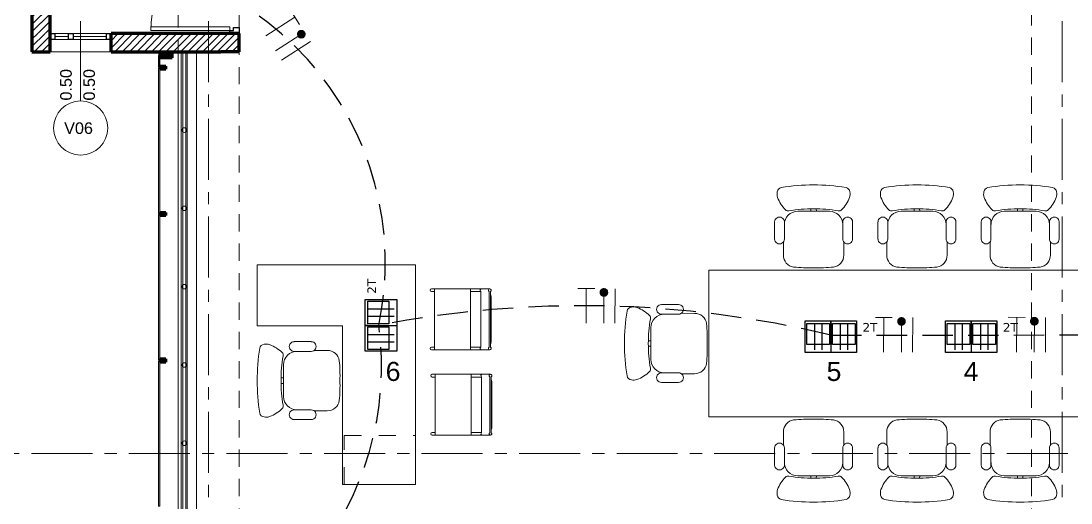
# Model space of a CAD drawing. Header units: inches. Extents: x -19 to 5698, y -728 to 92.
# Drawn here: x 192.78 to 201.39, y 34 to 37.95 of the extents above; entities that cross this region are included whole.
import ezdxf

# ---------------------------------------------------------------- set-up
doc = ezdxf.new("R2010")
doc.units = ezdxf.units.IN
doc.header["$MEASUREMENT"] = 0
doc.set_wipeout_variables(frame=1)
for name, pattern in [('HIDDEN', [0.375, 0.25, -0.125]), ('Hidden Line', [0.195611, 0.141111, -0.0545]), ('Punto & Raya', [0.65, 0.5, -0.075, 0, -0.075]), ('Rayas', [0.282222, 0.141111, -0.141111]), ('RAYITAS', [0.375, 0.25, -0.125]), ('Wipeout_Contour', [1, 0, -1])]:
    doc.linetypes.add(name, pattern=pattern)
doc.layers.get('0').update_dxf_attribs({"color": 61})
for name, color, linetype, lineweight in [('00 conduct tomacorr', 120, 'HIDDEN', 30), ('00 IE LUZ EMERGENCIA', 253, 'Continuous', 0), ('T-TECHO-E', 150, 'Continuous', 20), ('TOMACORRIENTE', 22, 'RAYITAS', 9)]:
    doc.layers.add(name, color=color, linetype=linetype, lineweight=lineweight)
for name, color, linetype in [('02 _ ARQ _ ALB _ Ejes Generales', 251, 'Continuous'), ('02 _ ARQ _ ALB _ Mobiliario', 7, 'Continuous'), ('02 _ ARQ _ ZON _ Espacio.3D', 7, 'Continuous'), ('08 _ STR _ EXT _ 07 Losa Aligerada', 7, 'Continuous'), ('08 _ STR _ EXT _ 09 Vigas', 251, 'Continuous'), ('Acabado - Muros', 7, 'Continuous'), ('Estructura - 04 MURO', 7, 'Continuous'), ('Interior - Escaleras & Barandillas', 7, 'Continuous'), ('Marcador - Secciones', 7, 'Continuous')]:
    doc.layers.add(name, color=color, linetype=linetype)
doc.styles.add('Annotative', font='arial.ttf')
doc.styles.add('Estilo_Generado_4', font='swisse.ttf')
pattern_1 = [(45, (185.00004, 1e-08), (-0.03005204, 0.03005204), [])]

# ---------------------------------------------------------------- blocks, each defined once
blk = doc.blocks.new('CAJA POP UP 6 MODULOS')
at = {"layer": '00 conduct tomacorr', "linetype": 'Continuous'}
for p, q in [((-0.095, -0.165), (-0.095, -0.0151)), ((-0.052, -0.165), (-0.052, -0.0151)), ((0.052, -0.165), (0.052, -0.0151)), ((0.095, -0.165), (0.095, -0.0151)), ((0, -0.165), (0, -0.18))]:
    blk.add_line(p, q, dxfattribs=at)
for points in [[(-0.147, 0), (0.147, 0), (0.147, -0.18), (-0.147, -0.18)], [(0, 0), (0.147, 0), (0.147, -0.18), (0, -0.18)]]:
    blk.add_lwpolyline(points, close=True, dxfattribs=at)
for points in [[(-0.138, -0.045), (-0.009, -0.045), (-0.009, -0.165), (-0.138, -0.165), (-0.138, -0.045)], [(0.009, -0.045), (0.138, -0.045), (0.138, -0.165), (0.009, -0.165), (0.009, -0.045)]]:
    blk.add_lwpolyline(points, dxfattribs=at)
at = {"color": 1, "insert": (-0.1807, -0.168), "char_height": 0.05, "attachment_point": 1, "rotation": 180}
blk.add_mtext_dynamic_manual_height_columns('{\\fVerdana|b0|i0|c0|p34;2T}', width=0.000481, gutter_width=0.1561, heights=[0], dxfattribs=at)
blk = doc.blocks.new('a')
at = {"layer": 'TOMACORRIENTE', "ltscale": 0.05}
h = blk.add_hatch(color=4, dxfattribs=at)
edge = h.paths.add_edge_path()
edge.add_arc((0, 0.0752), 0.0211, 0, 360)
at = {"layer": 'TOMACORRIENTE', "color": 4}
for p, q in [((-0.1455, 0.0963), (-0.0515, 0.0963)), ((-0.0985, 0.0963), (-0.0985, -0.0966)), ((0, 0.0963), (0, -0.0963)), ((0.0623, -0.0963), (0.0623, 0.0963))]:
    blk.add_line(p, q, dxfattribs=at)
blk.add_circle((0, 0.0752), 0.0211, dxfattribs=at)
blk = doc.blocks.new('CABLE 3FACE')
at = {"layer": 'T-TECHO-E', "rotation": 59.94170052614085}
blk.add_blockref('a', (0, 0), dxfattribs=at)

msp = doc.modelspace()

# ---------------------------------------------------------------- hatches: boundary and pattern name
at = {"layer": 'Acabado - Muros', "linetype": 'Continuous', "lineweight": 9}
for points in [[(193.91, 37.67), (193.91, 37.575), (193.92, 37.575), (193.92, 37.67)], [(193.91, 37.565), (193.91, 36.375), (193.92, 36.375), (193.92, 37.565)], [(193.91, 36.365), (193.91, 35.175), (193.92, 35.175), (193.92, 36.365)], [(193.91, 35.165), (193.91, 33.975), (193.92, 33.975), (193.92, 35.165)]]:
    msp.add_hatch(color=250, dxfattribs=at).paths.add_polyline_path(points)
at = {"layer": 'Acabado - Muros', "linetype": 'Continuous', "lineweight": 0}
for points in [[(194.02, 37.65), (194.02, 37.7), (193.92, 37.7), (193.92, 37.65)], [(193.97, 37.5825), (193.92, 37.5825), (193.92, 37.5575), (193.97, 37.5575)], [(193.97, 36.3825), (193.92, 36.3825), (193.92, 36.3575), (193.97, 36.3575)], [(193.97, 35.1825), (193.92, 35.1825), (193.92, 35.1575), (193.97, 35.1575)]]:
    msp.add_hatch(color=254, dxfattribs=at).paths.add_polyline_path(points)

# ---------------------------------------------------------------- linework, layer by layer
at = {"layer": '00 conduct tomacorr'}
msp.add_line((199.424, 35.3775), (201.629, 35.3793), dxfattribs=at)
msp.add_arc((197.3846, 26.8873), 8.7316, 76.49291, 101.02388, dxfattribs=at)
at = {"layer": '02 _ ARQ _ ALB _ Ejes Generales', "color": 251, "linetype": 'Punto & Raya', "lineweight": 13, "true_color": 0x636466}
msp.add_line((201.32, 3.05), (201.32, 44.9), dxfattribs=at)
at = {"layer": '02 _ ARQ _ ALB _ Mobiliario', "color": 175, "linetype": 'Continuous', "lineweight": 13}
for p, q in [((199.1513, 36.3926), (199.2816, 36.3926)), ((199.259, 36.3926), (199.2594, 36.4131)), ((199.412, 36.3926), (199.2816, 36.3926)), ((199.3043, 36.3926), (199.3039, 36.4131)), ((199.9989, 36.3926), (200.1293, 36.3926)), ((200.1066, 36.3926), (200.107, 36.4131)), ((200.2597, 36.3926), (200.1293, 36.3926)), ((200.1519, 36.3926), (200.1516, 36.4131)), ((200.846, 36.3926), (200.9764, 36.3926)), ((200.9537, 36.3926), (200.9541, 36.4131)), ((201.1067, 36.3926), (200.9764, 36.3926)), ((200.999, 36.3926), (200.9986, 36.4131)), ((198.9623, 36.1654), (198.9623, 36.3055)), ((199.0421, 36.1654), (199.0421, 36.3058)), ((199.5211, 36.1654), (199.5211, 36.3058)), ((199.601, 36.1654), (199.601, 36.3055)), ((199.8099, 36.1654), (199.8099, 36.3055)), ((199.8898, 36.1654), (199.8898, 36.3058)), ((200.3688, 36.1654), (200.3688, 36.3058)), ((200.4487, 36.1654), (200.4487, 36.3055)), ((200.657, 36.1654), (200.657, 36.3055)), ((200.7368, 36.1654), (200.7368, 36.3058)), ((201.2159, 36.1654), (201.2159, 36.3058)), ((201.2957, 36.1654), (201.2957, 36.3055)), ((199.0345, 36.0338), (199.0339, 36.1411)), ((199.5288, 36.0338), (199.5293, 36.1411)), ((199.8822, 36.0338), (199.8816, 36.1411)), ((200.3764, 36.0338), (200.377, 36.1411)), ((200.7292, 36.0338), (200.7287, 36.1411)), ((201.2235, 36.0338), (201.2241, 36.1411)), ((198.1742, 35.6284), (198.0341, 35.6284)), ((198.1742, 35.5486), (198.0338, 35.5486)), ((198.3058, 35.5562), (198.1985, 35.5568)), ((197.9469, 35.4394), (197.9469, 35.3091)), ((195.1617, 35.3242), (195.0215, 35.3242)), ((197.9469, 35.3317), (197.9265, 35.3313)), ((197.9469, 35.1787), (197.9469, 35.3091)), ((195.1617, 35.2444), (195.0213, 35.2444)), ((195.2932, 35.252), (195.186, 35.2526)), ((197.9469, 35.2864), (197.9265, 35.2868)), ((194.9344, 35.1352), (194.9344, 35.0049)), ((198.1742, 35.0695), (198.0338, 35.0695)), ((198.3058, 35.0619), (198.1985, 35.0614)), ((194.9344, 35.0275), (194.9139, 35.0271)), ((194.9344, 34.9822), (194.9139, 34.9826)), ((194.9344, 34.8745), (194.9344, 35.0049)), ((198.1742, 34.9897), (198.0341, 34.9897)), ((195.1617, 34.7654), (195.0213, 34.7654)), ((195.2932, 34.7577), (195.186, 34.7572)), ((195.1617, 34.6855), (195.0215, 34.6855)), ((199.0345, 34.5843), (199.0339, 34.4771)), ((199.5288, 34.5843), (199.5293, 34.4771)), ((199.8822, 34.5843), (199.8816, 34.4771)), ((200.3764, 34.5843), (200.377, 34.4771)), ((200.7292, 34.5843), (200.7287, 34.4771)), ((201.2235, 34.5843), (201.2241, 34.4771)), ((198.9623, 34.4528), (198.9623, 34.3126)), ((199.0421, 34.4528), (199.0421, 34.3124)), ((199.5211, 34.4528), (199.5211, 34.3124)), ((199.601, 34.4528), (199.601, 34.3126)), ((199.8099, 34.4528), (199.8099, 34.3126)), ((199.8898, 34.4528), (199.8898, 34.3124)), ((200.3688, 34.4528), (200.3688, 34.3124)), ((200.4487, 34.4528), (200.4487, 34.3126)), ((200.657, 34.4528), (200.657, 34.3126)), ((200.7368, 34.4528), (200.7368, 34.3124)), ((201.2159, 34.4528), (201.2159, 34.3124)), ((201.2957, 34.4528), (201.2957, 34.3126)), ((199.1513, 34.2255), (199.2816, 34.2255)), ((199.259, 34.2255), (199.2594, 34.205)), ((199.412, 34.2255), (199.2816, 34.2255)), ((199.3043, 34.2255), (199.3039, 34.205)), ((199.9989, 34.2255), (200.1293, 34.2255)), ((200.1066, 34.2255), (200.107, 34.205)), ((200.2597, 34.2255), (200.1293, 34.2255)), ((200.1519, 34.2255), (200.1516, 34.205)), ((200.846, 34.2255), (200.9764, 34.2255)), ((200.9537, 34.2255), (200.9541, 34.205)), ((201.1067, 34.2255), (200.9764, 34.2255)), ((200.999, 34.2255), (200.9986, 34.205))]:
    msp.add_line(p, q, dxfattribs=at)
at = {"layer": '02 _ ARQ _ ALB _ Mobiliario', "color": 175, "linetype": 'Rayas', "lineweight": 13}
for p, q in [((195.4329, 34.1549), (195.4329, 34.5549)), ((195.4329, 34.5549), (196.0179, 34.5549))]:
    msp.add_line(p, q, dxfattribs=at)
at = {"layer": '02 _ ARQ _ ALB _ Mobiliario', "color": 175, "linetype": 'Continuous', "lineweight": 13, "flags": 128}
for points in [[(196.0179, 35.9549), (196.0179, 34.1549), (195.4179, 34.1549), (195.4179, 35.4549), (194.7179, 35.4549), (194.7179, 35.9549)], [(202.8223, 35.9091), (198.4223, 35.9091), (198.4223, 34.7091), (202.8223, 34.7091)], [(196.1714, 35.2569), (196.4675, 35.2569), (196.4675, 35.2796), (196.4675, 35.7342), (196.4675, 35.7569), (196.1714, 35.7569), (196.1714, 35.7342), (196.1714, 35.2796)], [(196.1771, 34.557), (196.4732, 34.557), (196.4732, 34.5797), (196.4732, 35.0343), (196.4732, 35.057), (196.1771, 35.057), (196.1771, 35.0343), (196.1771, 34.5797)]]:
    msp.add_lwpolyline(points, close=True, dxfattribs=at)
for points in [[(196.1714, 35.7342), (196.1714, 35.7569), (196.1488, 35.7569, 1), (196.1488, 35.7342)], [(196.5582, 35.7569), (196.4675, 35.7569), (196.4675, 35.7342), (196.5529, 35.7342), (196.5529, 35.7357, -0.726065)], [(196.6207, 35.7357, -0.726065), (196.626, 35.7569), (196.5582, 35.7569, 0.726065), (196.5529, 35.7357), (196.5529, 35.2781, 0.726065), (196.5582, 35.2569), (196.626, 35.2569, -0.726065), (196.6207, 35.2781)], [(196.6314, 35.7357, 0.726065), (196.626, 35.7569, 0.726065), (196.6207, 35.7357), (196.6207, 35.2781, 0.726065), (196.626, 35.2569, 0.726065), (196.6314, 35.2781)], [(196.6314, 35.7129), (196.6314, 35.3009, 0.111387), (196.6374, 35.3275), (196.6374, 35.6863, 0.111387)], [(196.1714, 35.2569), (196.1714, 35.2796), (196.1488, 35.2796, 1), (196.1488, 35.2569)], [(196.5582, 35.2569, -0.726065), (196.5529, 35.2781), (196.5529, 35.2796), (196.4675, 35.2796), (196.4675, 35.2569)], [(196.1771, 35.0343), (196.1771, 35.057), (196.1544, 35.057, 1), (196.1544, 35.0343)], [(196.5639, 35.057), (196.4732, 35.057), (196.4732, 35.0343), (196.5585, 35.0343), (196.5585, 35.0358, -0.726065)], [(196.6263, 35.0358, -0.726065), (196.6317, 35.057), (196.5639, 35.057, 0.726065), (196.5585, 35.0358), (196.5585, 34.5782, 0.726065), (196.5639, 34.557), (196.6317, 34.557, -0.726065), (196.6263, 34.5782)], [(196.6371, 35.0358, 0.726065), (196.6317, 35.057, 0.726065), (196.6263, 35.0358), (196.6263, 34.5782, 0.726065), (196.6317, 34.557, 0.726065), (196.6371, 34.5782)], [(196.6371, 35.0129), (196.6371, 34.601, 0.111387), (196.6431, 34.6276), (196.6431, 34.9864, 0.111387)], [(196.1771, 34.557), (196.1771, 34.5797), (196.1544, 34.5797, 1), (196.1544, 34.557)], [(196.5639, 34.557, -0.726065), (196.5585, 34.5782), (196.5585, 34.5797), (196.4732, 34.5797), (196.4732, 34.557)]]:
    msp.add_lwpolyline(points, format="xyb", close=True, dxfattribs=at)
at = {"layer": '02 _ ARQ _ ALB _ Mobiliario', "color": 175, "linetype": 'Continuous', "lineweight": 13}
for centre, major_axis, start_param, end_param in [((199.2812, 34.8954), (0, 1.7134), 6.282956, 6.439399), ((199.282, 34.8954), (0, 1.7134), 6.126972, 6.283414), ((200.1289, 34.8954), (0, 1.7134), 6.282956, 6.439399), ((200.1297, 34.8954), (0, 1.7134), 6.126972, 6.283414), ((200.976, 34.8954), (0, 1.7134), 6.282956, 6.439399), ((200.9768, 34.8954), (0, 1.7134), 6.126972, 6.283414), ((199.0558, 36.5335), (0, 0.0744), 1.316199, 1.942315), ((199.0256, 36.5472), (0, 0.0419), 0.242579, 1.449866), ((199.5377, 36.5472), (0, 0.0419), 4.833319, 6.040606), ((199.5074, 36.5335), (0, 0.0744), 4.340871, 4.966987), ((199.9035, 36.5335), (0, 0.0744), 1.316199, 1.942315), ((199.8732, 36.5472), (0, 0.0419), 0.242579, 1.449866), ((200.3854, 36.5472), (0, 0.0419), 4.833319, 6.040606), ((200.3551, 36.5335), (0, 0.0744), 4.340871, 4.966987), ((200.7505, 36.5335), (0, 0.0744), 1.316199, 1.942315), ((200.7203, 36.5472), (0, 0.0419), 0.242579, 1.449866), ((201.2324, 36.5472), (0, 0.0419), 4.833319, 6.040606), ((201.2022, 36.5335), (0, 0.0744), 4.340871, 4.966987), ((199.2565, 36.6071), (0, 0.2887), 1.926573, 2.351051), ((199.3067, 36.6071), (0, 0.2887), 3.932134, 4.356613), ((200.1042, 36.6071), (0, 0.2887), 1.926573, 2.351051), ((200.1544, 36.6071), (0, 0.2887), 3.932134, 4.356613), ((200.9513, 36.6071), (0, 0.2887), 1.926573, 2.351051), ((201.0015, 36.6071), (0, 0.2887), 3.932134, 4.356613), ((199.0022, 36.3055), (0, 0.04), 4.712389, 7.853982), ((199.1513, 36.2831), (0, 0.1095), 0, 1.570796), ((199.0726, 36.4238), (0, 0.0287), 2.3326, 3.380474), ((199.2757, 35.2916), (0, 1.1218), 6.277925, 6.459683), ((199.2875, 35.2916), (0, 1.1218), 6.106688, 6.288446), ((199.412, 36.2831), (0, 0.1095), 4.712389, 6.283185), ((199.4906, 36.4238), (0, 0.0287), 2.902712, 3.950586), ((199.5611, 36.3055), (0, 0.04), 4.712389, 7.853982), ((199.8499, 36.3055), (0, 0.04), 4.712389, 7.853982), ((199.9989, 36.2831), (0, 0.1095), 0, 1.570796), ((199.9203, 36.4238), (0, 0.0287), 2.3326, 3.380474), ((200.1234, 35.2916), (0, 1.1218), 6.277925, 6.459683), ((200.1352, 35.2916), (0, 1.1218), 6.106688, 6.288446), ((200.2597, 36.2831), (0, 0.1095), 4.712389, 6.283185), ((200.3383, 36.4238), (0, 0.0287), 2.902712, 3.950586), ((200.4087, 36.3055), (0, 0.04), 4.712389, 7.853982), ((200.6969, 36.3055), (0, 0.04), 4.712389, 7.853982), ((200.846, 36.2831), (0, 0.1095), 0, 1.570796), ((200.7674, 36.4238), (0, 0.0287), 2.3326, 3.380474), ((200.9705, 35.2916), (0, 1.1218), 6.277925, 6.459683), ((200.9823, 35.2916), (0, 1.1218), 6.106688, 6.288446), ((201.1067, 36.2831), (0, 0.1095), 4.712389, 6.283185), ((201.1854, 36.4238), (0, 0.0287), 2.902712, 3.950586), ((201.2558, 36.3055), (0, 0.04), 4.712389, 7.853982), ((199.0022, 36.1654), (0, 0.04), 1.570796, 4.712389), ((199.5611, 36.1654), (0, 0.04), 1.570796, 4.712389), ((199.8499, 36.1654), (0, 0.04), 1.570796, 4.712389), ((200.4087, 36.1654), (0, 0.04), 1.570796, 4.712389), ((200.6969, 36.1654), (0, 0.04), 1.570796, 4.712389), ((201.2558, 36.1654), (0, 0.04), 1.570796, 4.712389), ((199.1311, 36.0317), (0, 0.097), 1.549364, 3.007057), ((199.4321, 36.0317), (0, 0.097), 3.276129, 4.733821), ((199.9788, 36.0317), (0, 0.097), 1.549364, 3.007057), ((200.2798, 36.0317), (0, 0.097), 3.276129, 4.733821), ((200.8259, 36.0317), (0, 0.097), 1.549364, 3.007057), ((201.1269, 36.0317), (0, 0.097), 3.276129, 4.733821), ((199.2409, 37.1456), (0, 1.2162), 3.040183, 3.175182), ((199.3223, 37.1456), (0, 1.2162), 3.108003, 3.243002), ((200.0886, 37.1456), (0, 1.2162), 3.040183, 3.175182), ((200.17, 37.1456), (0, 1.2162), 3.108003, 3.243002), ((200.9357, 37.1456), (0, 1.2162), 3.040183, 3.175182), ((201.0171, 37.1456), (0, 1.2162), 3.108003, 3.243002), ((199.4442, 35.3095), (1.7134, 0), 2.985379, 3.141822), ((197.7924, 35.5651), (0.0419, 0), 1.691727, 2.899013), ((197.806, 35.5349), (0.0744, 0), 1.199278, 1.825394), ((197.7325, 35.3342), (0.2887, 0), 0.790542, 1.21502), ((198.0341, 35.5885), (0.04, 0), 1.570796, 4.712389), ((198.1742, 35.5885), (0.04, 0), 4.712389, 7.853982), ((199.048, 35.315), (1.1218, 0), 2.965095, 3.146853), ((197.9158, 35.5181), (0.0287, 0), 6.044304, 7.092178), ((198.0564, 35.4394), (0.1095, 0), 1.570796, 3.141593), ((198.3078, 35.4596), (0.097, 0), 0.134536, 1.592229), ((197.194, 35.3498), (1.2162, 0), 6.249596, 6.384595), ((195.0215, 35.2843), (0.04, 0), 1.570796, 4.712389), ((195.1617, 35.2843), (0.04, 0), 4.712389, 7.853982), ((199.4442, 35.3087), (1.7134, 0), 3.141364, 3.297806), ((199.048, 35.3032), (1.1218, 0), 3.136332, 3.31809), ((197.194, 35.2684), (1.2162, 0), 6.181776, 6.316775), ((196.4316, 35.0053), (1.7134, 0), 2.985379, 3.141822), ((194.7798, 35.2609), (0.0419, 0), 1.691727, 2.899013), ((194.7935, 35.2307), (0.0744, 0), 1.199278, 1.825394), ((194.7199, 35.03), (0.2887, 0), 0.790542, 1.21502), ((194.9032, 35.2139), (0.0287, 0), 6.044304, 7.092178), ((195.0439, 35.1352), (0.1095, 0), 1.570796, 3.141593), ((195.2953, 35.1554), (0.097, 0), 0.134536, 1.592229), ((196.0354, 35.0108), (1.1218, 0), 2.965095, 3.146853), ((194.1814, 35.0456), (1.2162, 0), 6.249596, 6.384595), ((198.0564, 35.1787), (0.1095, 0), 3.141593, 4.712389), ((198.3078, 35.1586), (0.097, 0), 4.690957, 6.148649), ((197.7325, 35.284), (0.2887, 0), 5.068165, 5.492644), ((197.9158, 35.1001), (0.0287, 0), 5.474192, 6.522066), ((198.0341, 35.0296), (0.04, 0), 1.570796, 4.712389), ((198.1742, 35.0296), (0.04, 0), 4.712389, 7.853982), ((196.4316, 35.0045), (1.7134, 0), 3.141364, 3.297806), ((196.0354, 34.999), (1.1218, 0), 3.136332, 3.31809), ((194.1814, 34.9642), (1.2162, 0), 6.181776, 6.316775), ((197.7924, 35.053), (0.0419, 0), 3.384172, 4.591459), ((197.806, 35.0832), (0.0744, 0), 4.457791, 5.083907), ((194.9032, 34.7959), (0.0287, 0), 5.474192, 6.522066), ((195.0439, 34.8745), (0.1095, 0), 3.141593, 4.712389), ((195.2953, 34.8544), (0.097, 0), 4.690957, 6.148649), ((194.7798, 34.7488), (0.0419, 0), 3.384172, 4.591459), ((194.7935, 34.7791), (0.0744, 0), 4.457791, 5.083907), ((194.7199, 34.9798), (0.2887, 0), 5.068165, 5.492644), ((195.0215, 34.7254), (0.04, 0), 1.570796, 4.712389), ((195.1617, 34.7254), (0.04, 0), 4.712389, 7.853982), ((199.1311, 34.5864), (0, 0.097), 0.134536, 1.592229), ((199.2409, 33.4725), (0, 1.2162), 6.249596, 6.384595), ((199.3223, 33.4725), (0, 1.2162), 6.181776, 6.316775), ((199.4321, 34.5864), (0, 0.097), 4.690957, 6.148649), ((199.9788, 34.5864), (0, 0.097), 0.134536, 1.592229), ((200.0886, 33.4725), (0, 1.2162), 6.249596, 6.384595), ((200.17, 33.4725), (0, 1.2162), 6.181776, 6.316775), ((200.2798, 34.5864), (0, 0.097), 4.690957, 6.148649), ((200.8259, 34.5864), (0, 0.097), 0.134536, 1.592229), ((200.9357, 33.4725), (0, 1.2162), 6.249596, 6.384595), ((201.0171, 33.4725), (0, 1.2162), 6.181776, 6.316775), ((201.1269, 34.5864), (0, 0.097), 4.690957, 6.148649), ((199.0022, 34.4528), (0, 0.04), 4.712389, 7.853982), ((199.5611, 34.4528), (0, 0.04), 4.712389, 7.853982), ((199.8499, 34.4528), (0, 0.04), 4.712389, 7.853982), ((200.4087, 34.4528), (0, 0.04), 4.712389, 7.853982), ((200.6969, 34.4528), (0, 0.04), 4.712389, 7.853982), ((201.2558, 34.4528), (0, 0.04), 4.712389, 7.853982), ((199.0022, 34.3126), (0, 0.04), 1.570796, 4.712389), ((199.1513, 34.335), (0, 0.1095), 1.570796, 3.141593), ((199.412, 34.335), (0, 0.1095), 3.141593, 4.712389), ((199.5611, 34.3126), (0, 0.04), 1.570796, 4.712389), ((199.8499, 34.3126), (0, 0.04), 1.570796, 4.712389), ((199.9989, 34.335), (0, 0.1095), 1.570796, 3.141593), ((200.2597, 34.335), (0, 0.1095), 3.141593, 4.712389), ((200.4087, 34.3126), (0, 0.04), 1.570796, 4.712389), ((200.6969, 34.3126), (0, 0.04), 1.570796, 4.712389), ((200.846, 34.335), (0, 0.1095), 1.570796, 3.141593), ((201.1067, 34.335), (0, 0.1095), 3.141593, 4.712389), ((201.2558, 34.3126), (0, 0.04), 1.570796, 4.712389), ((199.2565, 34.011), (0, 0.2887), 0.790542, 1.21502), ((199.0726, 34.1944), (0, 0.0287), 6.044304, 7.092178), ((199.2757, 35.3266), (0, 1.1218), 2.965095, 3.146853), ((199.2875, 35.3266), (0, 1.1218), 3.136332, 3.31809), ((199.4906, 34.1944), (0, 0.0287), 5.474192, 6.522066), ((199.3067, 34.011), (0, 0.2887), 5.068165, 5.492644), ((200.1042, 34.011), (0, 0.2887), 0.790542, 1.21502), ((199.9203, 34.1944), (0, 0.0287), 6.044304, 7.092178), ((200.1234, 35.3266), (0, 1.1218), 2.965095, 3.146853), ((200.1352, 35.3266), (0, 1.1218), 3.136332, 3.31809), ((200.3383, 34.1944), (0, 0.0287), 5.474192, 6.522066), ((200.1544, 34.011), (0, 0.2887), 5.068165, 5.492644), ((200.9513, 34.011), (0, 0.2887), 0.790542, 1.21502), ((200.7674, 34.1944), (0, 0.0287), 6.044304, 7.092178), ((200.9705, 35.3266), (0, 1.1218), 2.965095, 3.146853), ((200.9823, 35.3266), (0, 1.1218), 3.136332, 3.31809), ((201.1854, 34.1944), (0, 0.0287), 5.474192, 6.522066), ((201.0015, 34.011), (0, 0.2887), 5.068165, 5.492644), ((199.0558, 34.0846), (0, 0.0744), 1.199278, 1.825394), ((199.5074, 34.0846), (0, 0.0744), 4.457791, 5.083907), ((199.9035, 34.0846), (0, 0.0744), 1.199278, 1.825394), ((200.3551, 34.0846), (0, 0.0744), 4.457791, 5.083907), ((200.7505, 34.0846), (0, 0.0744), 1.199278, 1.825394), ((201.2022, 34.0846), (0, 0.0744), 4.457791, 5.083907), ((199.0256, 34.0709), (0, 0.0419), 1.691727, 2.899013), ((199.2812, 35.7227), (0, 1.7134), 2.985379, 3.141822), ((199.282, 35.7227), (0, 1.7134), 3.141364, 3.297806), ((199.5377, 34.0709), (0, 0.0419), 3.384172, 4.591459), ((199.8732, 34.0709), (0, 0.0419), 1.691727, 2.899013), ((200.1289, 35.7227), (0, 1.7134), 2.985379, 3.141822), ((200.1297, 35.7227), (0, 1.7134), 3.141364, 3.297806), ((200.3854, 34.0709), (0, 0.0419), 3.384172, 4.591459), ((200.7203, 34.0709), (0, 0.0419), 1.691727, 2.899013), ((200.976, 35.7227), (0, 1.7134), 2.985379, 3.141822), ((200.9768, 35.7227), (0, 1.7134), 3.141364, 3.297806), ((201.2324, 34.0709), (0, 0.0419), 3.384172, 4.591459)]:
    msp.add_ellipse(centre, major_axis=major_axis, ratio=0.996858, start_param=start_param, end_param=end_param, dxfattribs=at)
at = {"layer": '02 _ ARQ _ ZON _ Espacio.3D', "color": 9, "linetype": 'Continuous', "lineweight": 5, "flags": 128}
msp.add_lwpolyline([(194.57, 37.85), (194.57, 38.55), (194.42, 38.55), (194.42, 39), (194.07, 39), (194.07, 40.95), (193.0201, 40.95), (193.0201, 37.85)], close=True, dxfattribs=at)
at = {"layer": '02 _ ARQ _ ZON _ Espacio.3D', "color": 254, "linetype": 'Continuous', "lineweight": 0, "flags": 128}
msp.add_lwpolyline([(201.07, 31.0002), (205.02, 31), (205.02, 39), (201.0699, 39), (201.0698, 39.7505), (196.27, 39.7505), (196.2701, 39.4), (194.57, 39.4), (194.57, 37.7), (194.22, 37.7), (194.22, 33.75), (193.32, 33.75), (193.32, 29.75), (194.07, 29.75), (194.07, 30.7), (194.57, 30.7), (194.57, 30.2), (195.07, 30.2), (195.07, 29.75), (201.07, 29.75)], close=True, dxfattribs=at)
at = {"layer": '08 _ STR _ EXT _ 07 Losa Aligerada', "color": 7, "linetype": 'Rayas', "lineweight": 18, "flags": 128}
msp.add_lwpolyline([(193.22, 11.97, 1.049431), (198.7937, 6.3), (209.6003, 6.3), (209.6003, 6.2005), (214.7981, 6.2005), (214.7981, 7.2), (222.07, 7.2), (222.07, 5.6637), (223.2699, 5.6637), (223.2699, 4.2), (228.3699, 4.2), (228.3699, 5.6637), (229.57, 5.6637), (229.57, 7.2), (236.57, 7.2), (236.57, 14.9999), (236.57, 15.1499), (236.57, 15.1499), (236.57, 15.7999), (236.57, 15.7999), (236.57, 18.1001), (236.57, 20.35), (234.07, 20.35), (231.67, 20.35), (231.67, 22.35), (231.67, 22.6), (231.67, 24.5), (231.67, 24.75), (231.67, 26.75), (236.57, 26.75), (236.57, 29.7), (236.57, 35.2005), (236.57, 39.9), (228.67, 39.9), (223.5529, 39.9), (223.5529, 40.9), (218.9324, 40.9), (218.9324, 39.9), (208.37, 39.9), (208.37, 41.4352), (207.42, 41.4352), (207.42, 42.9), (202.22, 42.9), (202.22, 41.4352), (201.2699, 41.4352), (201.2699, 39.9), (196.2701, 39.9), (196.2701, 41.1), (192.8701, 41.1), (192.8701, 37.7), (194.07, 37.7), (194.07, 33.9), (193.17, 33.9), (193.17, 21.2663), (193.22, 21.2663)], format="xyb", close=True, dxfattribs=at)
at = {"layer": '08 _ STR _ EXT _ 07 Losa Aligerada', "color": 7, "linetype": 'Continuous', "lineweight": 18, "flags": 128}
msp.add_lwpolyline([(208.37, 42.6544), (207.42, 42.6544), (207.42, 42.9), (202.22, 42.9), (202.22, 42.6544), (201.2699, 42.6544), (201.2699, 39.9), (196.1201, 39.9), (196.1201, 40.95), (193.0201, 40.95), (193.0201, 37.7), (194.1639, 37.7), (194.1639, 33.9), (193.17, 33.9), (193.17, 23.8932), (193.17, 6.3), (212.718, 6.3)], dxfattribs=at)
at = {"layer": '08 _ STR _ EXT _ 09 Vigas', "color": 251, "linetype": 'Hidden Line', "lineweight": 13, "true_color": 0x636466}
msp.add_line((201.07, 30.2), (201.07, 39.4), dxfattribs=at)
at = {"layer": 'Acabado - Muros', "color": 7, "linetype": 'Continuous', "lineweight": 60}
for p, q in [((194.02, 37.7), (193.92, 37.7)), ((193.92, 37.7), (193.92, 37.65)), ((194.02, 37.65), (193.92, 37.65)), ((194.02, 37.7), (194.02, 37.65)), ((193.92, 37.5825), (193.92, 37.5575)), ((193.97, 37.5825), (193.92, 37.5825)), ((193.97, 37.5575), (193.92, 37.5575)), ((193.97, 37.5825), (193.97, 37.5575)), ((193.92, 36.3825), (193.92, 36.3575)), ((193.97, 36.3825), (193.92, 36.3825)), ((193.97, 36.3575), (193.92, 36.3575)), ((193.97, 36.3825), (193.97, 36.3575)), ((193.92, 35.1825), (193.92, 35.1575)), ((193.97, 35.1825), (193.92, 35.1825)), ((193.97, 35.1575), (193.92, 35.1575)), ((193.97, 35.1825), (193.97, 35.1575))]:
    msp.add_line(p, q, dxfattribs=at)
at = {"layer": 'Acabado - Muros', "color": 7, "linetype": 'Continuous', "lineweight": 13, "flags": 128}
for points in [[(193.91, 37.67), (193.92, 37.67), (193.92, 37.575), (193.91, 37.575)], [(193.91, 37.565), (193.92, 37.565), (193.92, 36.375), (193.91, 36.375)], [(193.91, 36.365), (193.92, 36.365), (193.92, 35.175), (193.91, 35.175)], [(193.91, 35.165), (193.92, 35.165), (193.92, 33.975), (193.91, 33.975)]]:
    msp.add_lwpolyline(points, close=True, dxfattribs=at)
at = {"layer": 'Estructura - 04 MURO', "color": 165, "linetype": 'Continuous', "lineweight": 15}
for p, q in [((193.2701, 37.2969), (193.2701, 37.95)), ((194.495, 37.905), (193.845, 37.905)), ((193.845, 37.905), (193.845, 37.875))]:
    msp.add_line(p, q, dxfattribs=at)
at = {"layer": 'Estructura - 04 MURO', "color": 165, "linetype": 'Continuous', "lineweight": 25}
for p, q in [((194.525, 37.9), (194.57, 37.9)), ((193.1713, 37.8), (193.1713, 37.85)), ((193.1713, 37.85), (193.1901, 37.85)), ((193.1901, 37.85), (193.2088, 37.85)), ((193.2088, 37.85), (193.2088, 37.8)), ((193.1901, 37.8), (193.1713, 37.8)), ((193.2088, 37.8), (193.1901, 37.8))]:
    msp.add_line(p, q, dxfattribs=at)
at = {"layer": 'Estructura - 04 MURO', "color": 251, "linetype": 'Continuous', "lineweight": 13, "flags": 128}
msp.add_lwpolyline([(193.0481, 37.075, 1), (193.492, 37.075, 1)], format="xyb", close=True, dxfattribs=at)

# ---------------------------------------------------------------- block references
at = {"layer": '00 conduct tomacorr'}
for name, p, xscale, yscale, zscale, rotation in [('CABLE 3FACE', (194.9868, 37.7841), 1.47256122672843, 1.47256122672843, 1.47256122672843, 242.6176175095746), ('CAJA POP UP 6 MODULOS', (195.8625, 35.4578), 1.432830642179531, 1.432830642179531, 1.432830642179531, 269.9999999999999), ('CABLE 3FACE', (197.5615, 35.6171), 1.47256122672843, 1.47256122672843, 1.47256122672843, 299.7894777823319), ('CABLE 3FACE', (200.0022, 35.3795, 0.0001), 1.47256122672843, 1.47256122672843, 1.47256122672843, 299.7894777823319), ('CABLE 3FACE', (201.0918, 35.3808, 0.0001), 1.47256122672843, 1.47256122672843, 1.47256122672843, 299.7894777823319), ('CAJA POP UP 6 MODULOS', (199.424, 35.2366), 1.432830642179531, 1.432830642179531, 1.432830642179531, 180), ('CAJA POP UP 6 MODULOS', (200.5752, 35.2366), 1.432830642179531, 1.432830642179531, 1.432830642179531, 180)]:
    msp.add_blockref(name, p, dxfattribs=dict(at, xscale=xscale, yscale=yscale, zscale=zscale, rotation=rotation))

# ---------------------------------------------------------------- texts
at = {"layer": '00 IE LUZ EMERGENCIA', "style": 'Annotative'}
for tag, p in [('6', (195.7723, 35.0022, 0)), ('5', (199.3883, 35.0022, 0)), ('4', (200.513, 35.0022, 0))]:
    msp.add_attdef(tag, p, '', height=0.1562, dxfattribs=at)
at = {"layer": 'Estructura - 04 MURO', "color": 251, "lineweight": 25, "char_height": 0.095, "attachment_point": 7, "style": 'Estilo_Generado_4'}
for s, insert, rotation in [('\\A1;{\\pql;\\pt0;\\fSwis721 Ex BT|b0|i0|c0|p34;0.50\\fSwis721 Ex BT|b0|i0|c0|p34;\\A1{\\H.66x;\\S^  ;}\\fSwis721 Ex BT|b0|i0|c0|p34;\\fSwis721 Ex BT|b0|i0|c0|p34;}', (193.225, 37.3), 89.99999), ('\\A1;{\\pql;\\pt0;\\fSwis721 Ex BT|b0|i0|c0|p34;0.50\\fSwis721 Ex BT|b0|i0|c0|p34;\\A1{\\H.66x;\\S^  ;}\\fSwis721 Ex BT|b0|i0|c0|p34;\\fSwis721 Ex BT|b0|i0|c0|p34;}', (193.415, 37.3), 89.99999), ('\\A1;{\\pql;\\pt0;\\fSwis721 Ex BT|b0|i0|c0|p34;V06\\fSwis721 Ex BT|b0|i0|c0|p34;\\fSwis721 Ex BT|b0|i0|c0|p34;\\fSwis721 Ex BT|b0|i0|c0|p34;}', (193.135, 37.025), 359.99999)]:
    msp.add_mtext(s, dxfattribs=dict(at, insert=insert, rotation=rotation))

# ---------------------------------------------------------------- next in the draw order: wipeouts: each hides what was drawn before it
at = {"color": 254, "linetype": 'Wipeout_Contour', "lineweight": 0, "ltscale": 4849.07539}
msp.add_wipeout([(193.0201, 37.85), (192.8701, 37.7), (193.0201, 37.7)], dxfattribs=at).dxf.layer = 'Estructura - 04 MURO'
at = {"color": 254, "linetype": 'Wipeout_Contour', "lineweight": 0, "ltscale": 4854.573789}
msp.add_wipeout([(194.42, 37.85), (194.42, 37.7), (194.57, 37.7)], dxfattribs=at).dxf.layer = 'Estructura - 04 MURO'
at = {"color": 254, "linetype": 'Wipeout_Contour', "lineweight": 0, "ltscale": 6470.641547}
msp.add_wipeout([(194.22, 33.9), (194.22, 37.7), (194.07, 37.7), (194.07, 33.9)], dxfattribs=at).dxf.layer = 'Estructura - 04 MURO'

# ---------------------------------------------------------------- next in the draw order: hatches: boundary and pattern name
at = {"layer": 'Estructura - 04 MURO', "linetype": 'Continuous', "lineweight": 5}
h = msp.add_hatch(dxfattribs=at)
h.set_pattern_fill('LADRILLO_COMÚN_0002', color=250, style=0, pattern_type=2)
h.set_pattern_definition(pattern_1)
h.paths.add_polyline_path([(193.0201, 37.85), (192.8701, 37.7), (193.0201, 37.7)])
h = msp.add_hatch(dxfattribs=at)
h.set_pattern_fill('LADRILLO_COMÚN_0002', color=250, style=0, pattern_type=2)
h.set_pattern_definition(pattern_1)
h.paths.add_polyline_path([(194.42, 37.85), (194.42, 37.7), (194.57, 37.7)])

# ---------------------------------------------------------------- next in the draw order: linework, layer by layer
at = {"layer": '00 conduct tomacorr'}
msp.add_arc((193.2444, 35.1192, -0.0002), 2.4937, 271.73777, 7.80404, dxfattribs=at)
at = {"layer": 'Estructura - 04 MURO', "color": 7, "linetype": 'Continuous', "lineweight": 13, "flags": 128}
for points in [[(194.07, 37.7), (194.22, 37.7)], [(194.07, 37.7), (194.07, 33.9)], [(194.22, 33.9), (194.22, 37.7)]]:
    msp.add_lwpolyline(points, dxfattribs=at)
at = {"layer": 'Interior - Escaleras & Barandillas', "color": 161, "linetype": 'Continuous', "lineweight": 13, "flags": 128}
for points in [[(194.1388, 37.0583, 1), (194.1013, 37.0583, 1)], [(194.1388, 36.4166, 1), (194.1013, 36.4166, 1)], [(194.1388, 35.775, 1), (194.1013, 35.775, 1)], [(194.1388, 35.1333, 1), (194.1013, 35.1333, 1)], [(194.1388, 34.4916, 1), (194.1013, 34.4916, 1)]]:
    msp.add_lwpolyline(points, format="xyb", close=True, dxfattribs=at)
at = {"layer": 'Marcador - Secciones', "color": 251, "linetype": 'Punto & Raya', "lineweight": 13, "true_color": 0x636466}
msp.add_line((189.6667, 34.4067), (240.9403, 34.4067), dxfattribs=at)

# ---------------------------------------------------------------- next in the draw order: wipeouts: each hides what was drawn before it
at = {"color": 254, "linetype": 'Wipeout_Contour', "lineweight": 0, "ltscale": 4849.07539}
msp.add_wipeout([(193.0201, 37.85), (192.8701, 37.7), (193.0201, 37.7)], dxfattribs=at).dxf.layer = 'Estructura - 04 MURO'
at = {"color": 254, "linetype": 'Wipeout_Contour', "lineweight": 0, "ltscale": 4853.750869}
msp.add_wipeout([(194.42, 37.85), (194.57, 37.7), (194.57, 37.85)], dxfattribs=at).dxf.layer = 'Estructura - 04 MURO'

# ---------------------------------------------------------------- next in the draw order: hatches: boundary and pattern name
at = {"layer": 'Estructura - 04 MURO', "linetype": 'Continuous', "lineweight": 5}
h = msp.add_hatch(dxfattribs=at)
h.set_pattern_fill('LADRILLO_COMÚN_0002', color=250, style=0, pattern_type=2)
h.set_pattern_definition(pattern_1)
h.paths.add_polyline_path([(193.0201, 37.85), (192.8701, 37.7), (193.0201, 37.7)])
h = msp.add_hatch(dxfattribs=at)
h.set_pattern_fill('LADRILLO_COMÚN_0002', color=250, style=0, pattern_type=2)
h.set_pattern_definition(pattern_1)
h.paths.add_polyline_path([(194.42, 37.85), (194.57, 37.7), (194.57, 37.85)])

# ---------------------------------------------------------------- next in the draw order: linework, layer by layer
at = {"layer": '08 _ STR _ EXT _ 09 Vigas', "color": 251, "linetype": 'Hidden Line', "lineweight": 13, "true_color": 0x636466}
msp.add_line((194.57, 30.2), (194.57, 39.4), dxfattribs=at)
at = {"layer": 'Estructura - 04 MURO', "color": 165, "linetype": 'Continuous', "lineweight": 15}
for p, q in [((194.495, 37.875), (194.495, 37.905)), ((193.845, 37.875), (194.495, 37.875))]:
    msp.add_line(p, q, dxfattribs=at)
at = {"layer": 'Estructura - 04 MURO', "color": 165, "linetype": 'Continuous', "lineweight": 25}
for p, q in [((194.525, 37.875), (194.525, 37.9)), ((194.57, 37.9), (194.57, 37.85)), ((194.495, 37.85), (194.495, 37.875)), ((194.495, 37.875), (194.525, 37.875)), ((194.57, 37.85), (194.495, 37.85))]:
    msp.add_line(p, q, dxfattribs=at)
at = {"layer": 'Estructura - 04 MURO', "color": 7, "linetype": 'Continuous', "lineweight": 80}
for p, q in [((194.495, 37.85), (194.42, 37.85)), ((194.495, 37.85), (194.42, 37.85)), ((194.57, 37.85), (194.495, 37.85)), ((194.57, 37.85), (194.495, 37.85)), ((194.57, 37.85), (194.495, 37.85))]:
    msp.add_line(p, q, dxfattribs=at)
at = {"layer": 'Estructura - 04 MURO', "color": 7, "linetype": 'Continuous', "lineweight": 80, "flags": 128}
for points in [[(194.57, 37.7), (194.57, 37.85)], [(194.57, 37.7), (194.42, 37.7)]]:
    msp.add_lwpolyline(points, dxfattribs=at)
at = {"layer": 'Estructura - 04 MURO', "color": 165, "linetype": 'Continuous', "lineweight": 15}
msp.add_arc((194.495, 37.875), 0.65, 90, 180, dxfattribs=at)

# ---------------------------------------------------------------- next in the draw order: wipeouts: each hides what was drawn before it
at = {"color": 254, "linetype": 'Wipeout_Contour', "lineweight": 0, "ltscale": 4849.07539}
msp.add_wipeout([(193.0201, 37.85), (192.8701, 37.7), (193.0201, 37.7)], dxfattribs=at).dxf.layer = 'Estructura - 04 MURO'
at = {"color": 254, "linetype": 'Wipeout_Contour', "lineweight": 0, "ltscale": 6470.117105}
msp.add_wipeout([(193.5201, 37.7), (194.42, 37.7), (194.42, 37.85), (193.5201, 37.85)], dxfattribs=at).dxf.layer = 'Estructura - 04 MURO'

# ---------------------------------------------------------------- next in the draw order: hatches: boundary and pattern name
at = {"layer": 'Estructura - 04 MURO', "linetype": 'Continuous', "lineweight": 5}
h = msp.add_hatch(dxfattribs=at)
h.set_pattern_fill('LADRILLO_COMÚN_0002', color=250, style=0, pattern_type=2)
h.set_pattern_definition(pattern_1)
h.paths.add_polyline_path([(193.0201, 37.85), (192.8701, 37.7), (193.0201, 37.7)])
h = msp.add_hatch(dxfattribs=at)
h.set_pattern_fill('LADRILLO_COMÚN_0002', color=250, style=0, pattern_type=2)
h.set_pattern_definition(pattern_1)
h.paths.add_polyline_path([(193.5201, 37.7), (194.42, 37.7), (194.42, 37.85), (193.5201, 37.85)])

# ---------------------------------------------------------------- next in the draw order: linework, layer by layer
at = {"layer": '02 _ ARQ _ ALB _ Ejes Generales', "color": 251, "linetype": 'Punto & Raya', "lineweight": 13, "true_color": 0x636466}
msp.add_line((194.32, 3.05), (194.32, 44.9), dxfattribs=at)
at = {"layer": '08 _ STR _ EXT _ 09 Vigas', "color": 251, "linetype": 'Hidden Line', "lineweight": 13, "true_color": 0x636466}
msp.add_line((194.07, 29.7), (194.07, 39.9), dxfattribs=at)
at = {"layer": 'Estructura - 04 MURO', "color": 165, "linetype": 'Continuous', "lineweight": 15}
for p, q in [((193.2088, 37.85), (193.4826, 37.85)), ((193.2088, 37.825), (193.4826, 37.825)), ((193.4826, 37.8), (193.2088, 37.8))]:
    msp.add_line(p, q, dxfattribs=at)
at = {"layer": 'Estructura - 04 MURO', "color": 165, "linetype": 'Continuous', "lineweight": 25}
for p, q in [((193.4826, 37.8), (193.4826, 37.85)), ((193.4826, 37.85), (193.5201, 37.85)), ((193.5201, 37.8), (193.4826, 37.8))]:
    msp.add_line(p, q, dxfattribs=at)
at = {"layer": 'Estructura - 04 MURO', "color": 7, "linetype": 'Continuous', "lineweight": 80}
for p, q in [((193.5201, 37.8), (193.5201, 37.85)), ((193.5201, 37.8), (193.5201, 37.85)), ((193.5201, 37.8), (193.5201, 37.85)), ((193.5201, 37.7), (193.5201, 37.8)), ((193.5201, 37.7), (193.5201, 37.8))]:
    msp.add_line(p, q, dxfattribs=at)
at = {"layer": 'Estructura - 04 MURO', "color": 7, "linetype": 'Continuous', "lineweight": 80, "flags": 128}
for points in [[(194.42, 37.85), (193.5201, 37.85)], [(193.5201, 37.7), (194.42, 37.7)]]:
    msp.add_lwpolyline(points, dxfattribs=at)
at = {"layer": 'Interior - Escaleras & Barandillas', "color": 161, "linetype": 'Continuous', "lineweight": 13}
for p, q in [((194.145, 37.7), (194.095, 37.7)), ((194.095, 37.7), (194.095, 33.8625)), ((194.1325, 37.7), (194.1075, 37.7)), ((194.1075, 37.7), (194.1075, 33.8625)), ((194.1325, 37.7), (194.1075, 37.7)), ((194.1075, 37.7), (194.1075, 33.8625)), ((194.1325, 37.7), (194.1075, 37.7)), ((194.1075, 37.7), (194.1075, 33.8625)), ((194.1325, 33.8375), (194.1325, 37.7)), ((194.1325, 33.8375), (194.1325, 37.7)), ((194.1325, 33.8375), (194.1325, 37.7)), ((194.145, 33.8625), (194.145, 37.7))]:
    msp.add_line(p, q, dxfattribs=at)

# ---------------------------------------------------------------- next in the draw order: wipeouts: each hides what was drawn before it
at = {"color": 254, "linetype": 'Wipeout_Contour', "lineweight": 0, "ltscale": 4849.07539}
msp.add_wipeout([(193.0201, 37.85), (192.8701, 37.7), (193.0201, 37.7)], dxfattribs=at).dxf.layer = 'Estructura - 04 MURO'

# ---------------------------------------------------------------- next in the draw order: hatches: boundary and pattern name
at = {"layer": 'Estructura - 04 MURO', "linetype": 'Continuous', "lineweight": 5}
h = msp.add_hatch(dxfattribs=at)
h.set_pattern_fill('LADRILLO_COMÚN_0002', color=250, style=0, pattern_type=2)
h.set_pattern_definition(pattern_1)
h.paths.add_polyline_path([(193.0201, 37.85), (192.8701, 37.7), (193.0201, 37.7)])

# ---------------------------------------------------------------- next in the draw order: wipeouts: each hides what was drawn before it
at = {"color": 254, "linetype": 'Wipeout_Contour', "lineweight": 0, "ltscale": 6466.176386}
msp.add_wipeout([(193.0201, 37.85), (193.0201, 40.95), (192.8701, 40.95), (192.8701, 37.85)], dxfattribs=at).dxf.layer = 'Estructura - 04 MURO'

# ---------------------------------------------------------------- next in the draw order: hatches: boundary and pattern name
at = {"layer": 'Estructura - 04 MURO', "linetype": 'Continuous', "lineweight": 5}
h = msp.add_hatch(dxfattribs=at)
h.set_pattern_fill('LADRILLO_COMÚN_0002', color=250, style=0, pattern_type=2)
h.set_pattern_definition(pattern_1)
h.paths.add_polyline_path([(193.0201, 37.85), (193.0201, 40.95), (192.8701, 40.95), (192.8701, 37.85)])

# ---------------------------------------------------------------- next in the draw order: wipeouts: each hides what was drawn before it
at = {"color": 254, "linetype": 'Wipeout_Contour', "lineweight": 0, "ltscale": 4849.952032}
msp.add_wipeout([(192.8701, 37.85), (192.8701, 37.7), (193.0201, 37.85)], dxfattribs=at).dxf.layer = 'Estructura - 04 MURO'

# ---------------------------------------------------------------- next in the draw order: hatches: boundary and pattern name
at = {"layer": 'Estructura - 04 MURO', "linetype": 'Continuous', "lineweight": 5}
h = msp.add_hatch(dxfattribs=at)
h.set_pattern_fill('LADRILLO_COMÚN_0002', color=250, style=0, pattern_type=2)
h.set_pattern_definition(pattern_1)
h.paths.add_polyline_path([(192.8701, 37.85), (192.8701, 37.7), (193.0201, 37.85)])

# ---------------------------------------------------------------- next in the draw order: linework, layer by layer
at = {"layer": '00 conduct tomacorr'}
msp.add_arc((193.2868, 35.9748), 2.4826, 347.98033, 96.1679, dxfattribs=at)
at = {"layer": 'Estructura - 04 MURO', "color": 7, "linetype": 'Continuous', "lineweight": 80}
for p, q in [((193.0201, 37.8), (193.0201, 37.85)), ((193.0201, 37.8), (193.0201, 37.85)), ((193.0201, 37.8), (193.0201, 37.85)), ((193.0201, 37.7), (193.0201, 37.8)), ((193.0201, 37.7), (193.0201, 37.8))]:
    msp.add_line(p, q, dxfattribs=at)
at = {"layer": 'Estructura - 04 MURO', "color": 165, "linetype": 'Continuous', "lineweight": 15}
for p, q in [((193.0201, 37.85), (193.5201, 37.85)), ((193.0576, 37.85), (193.1713, 37.85)), ((193.0576, 37.825), (193.1713, 37.825)), ((193.1713, 37.8), (193.0576, 37.8)), ((193.0201, 37.7), (193.5201, 37.7))]:
    msp.add_line(p, q, dxfattribs=at)
at = {"layer": 'Estructura - 04 MURO', "color": 165, "linetype": 'Continuous', "lineweight": 25}
for p, q in [((193.0201, 37.85), (193.0576, 37.85)), ((193.0576, 37.85), (193.0576, 37.8)), ((193.0576, 37.8), (193.0201, 37.8))]:
    msp.add_line(p, q, dxfattribs=at)
at = {"layer": 'Estructura - 04 MURO', "color": 7, "linetype": 'Continuous', "lineweight": 80, "flags": 128}
for points in [[(192.8701, 41.1), (192.8701, 37.7)], [(193.0201, 37.85), (193.0201, 40.95)], [(192.8701, 37.7), (193.0201, 37.7)]]:
    msp.add_lwpolyline(points, dxfattribs=at)

doc.saveas('drawing.dxf')
